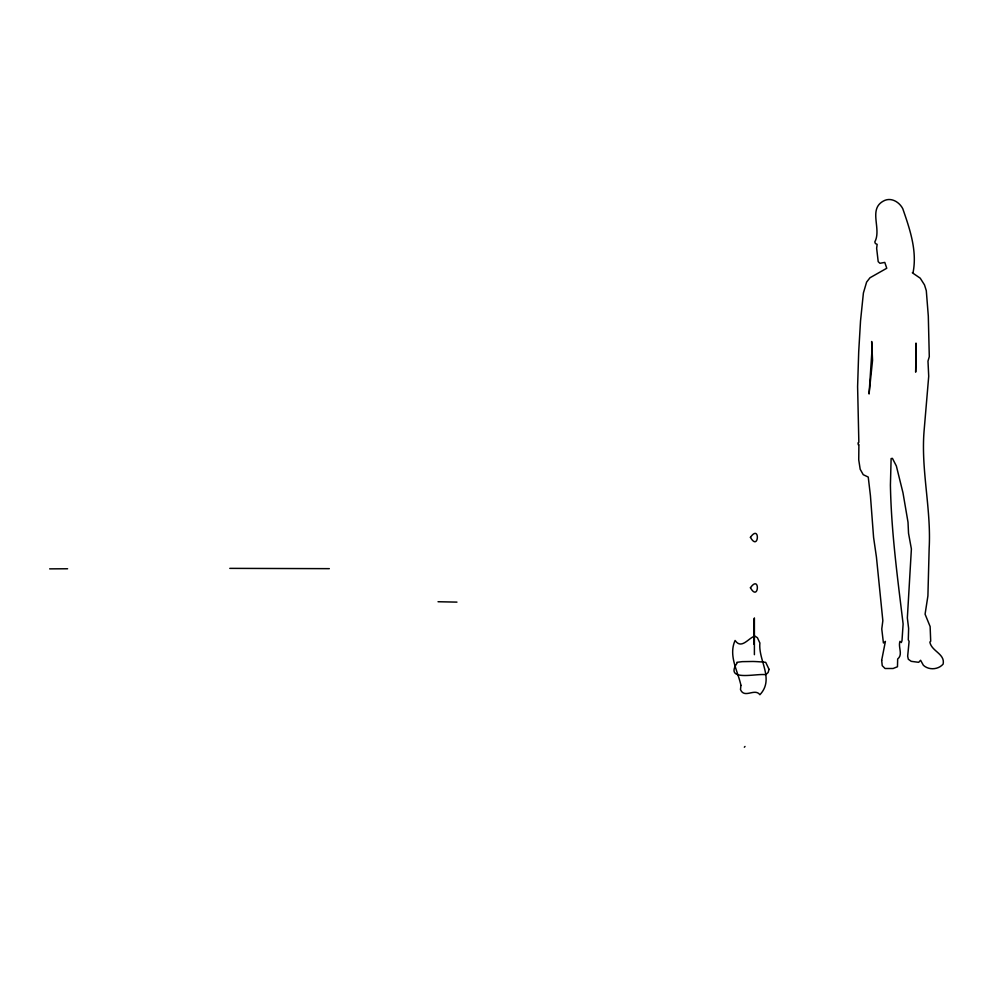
<?xml version="1.0" encoding="UTF-8"?>
<svg xmlns="http://www.w3.org/2000/svg" width="993" height="993" viewBox="0 0 993 993"><rect width="100%" height="100%" fill="white"/><g stroke="black" fill="none" stroke-linecap="round" stroke-linejoin="round"><path stroke-width="1.49" d="M744.34 747.22L745.011 746.463M49.65 568.865L67.598 568.766M229.793 568.368L329.328 568.654M438.037 601.733L456.954 602.118M754.395 617.907L754.395 654.685M753.898 618.9L753.898 644.209M881.672 660.32L882.231 665.682L885.061 668.5L893.117 668.5L897.473 666.737L897.672 659.004C903.295 654.524 897.883 647.188 899.968 641.304L901.309 642.558L901.992 640.684L903.121 624.001C897.535 577.591 891.267 531.814 890.411 485.068L891.118 458.555L892.446 458.394L896.356 465.99L902.985 492.826L908.012 522.219L908.533 533.278L911.388 548.98L907.354 617.956L908.62 628.432L908.297 639.815L909.091 641.428L907.664 656.199L908.31 659.24L911.239 661.338L918.674 662.319L920.598 660.271L923.391 665.298C928.852 670.349 938.273 669.754 943.127 664.094C945.286 653.804 931.521 651.358 929.858 642.099L930.702 641.217L930.131 626.558L925.079 614.183L927.909 595.899L929.163 548.186C931.335 508.59 920.648 469.18 924.185 429.783L928.716 376.248L927.983 361.142L929.287 356.686L928.306 316.084L926.295 290.639L924.495 284.904L920.238 278.189L912.344 272.79L913.138 272.169C917.259 250.571 909.762 228.849 902.749 208.642C899.124 201.728 890.659 196.8 883.211 201.157C868.105 209.535 881.846 228.973 874.796 241.932L875.404 243.533L877.142 244.352L876.645 248.275L878.197 261.668L879.947 263.294L884.788 262.413L886.761 268.259L869.98 277.767L866.604 282.111L863.401 292.985L860.521 320.975L858.709 351.708L857.604 386.662L858.846 442.295L858.039 442.903L858.312 444.852L858.895 444.467L858.734 459.858L860.186 469.242L863.227 474.679L868.242 477.062L870.427 495.693L873.579 537.399L876.434 557.098L882.839 620.699L881.772 628.991L883.41 643.005L885.396 641.391L881.672 660.32M740.939 685.369L740.48 689.552C744.465 699.01 754.754 687.739 759.893 694.715C774.751 679.075 758.093 660.407 759.893 643.042L757.411 637.705L754.804 636.079C748.374 638.052 741.461 649.794 735.093 640.448C728.241 655.715 737.762 670.672 740.939 685.369M750.423 537.325C758.875 552.22 760.415 523.361 750.423 537.325M750.423 587.744C758.875 602.627 760.415 573.78 750.423 587.744M916.129 353.657L915.67 372.139L915.993 343.069L916.129 353.657M769.041 669.344L768.11 672.522L765.715 674.719C756.318 673.13 723.81 682.278 737.216 662.84L736.831 662.343L742.156 661.648L753.017 661.475A164.354 164.279 0 0 1 765.715 662.343L769.041 669.344M871.904 351.323L869.061 394.01L872.549 360.31L871.68 341.48L871.904 351.323"/></g></svg>
